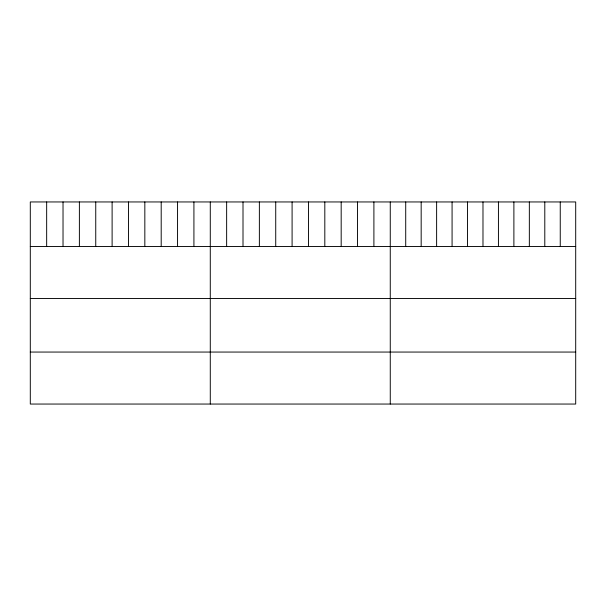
<?xml version="1.0" encoding="UTF-8"?>
<svg xmlns="http://www.w3.org/2000/svg" width="606" height="606" viewBox="0 0 606 606"><rect width="100%" height="100%" fill="white"/><g stroke="black" fill="none" stroke-linecap="round" stroke-linejoin="round"><path stroke-width="0.91" d="M575.7 246.498L575.7 404.05L30.3 404.05L30.3 201.95L575.7 201.95L575.7 246.498L30.3 246.498M30.3 298.485L575.7 298.485M30.3 352.056L575.7 352.056M560.247 201.95L560.247 246.498M544.794 201.95L544.794 246.498M529.341 201.95L529.341 246.498M513.888 201.95L513.888 246.498M498.435 201.95L498.435 246.498M482.982 201.95L482.982 246.498M467.529 201.95L467.529 246.498M452.076 201.95L452.076 246.498M436.623 201.95L436.623 246.498M421.17 201.95L421.17 246.498M405.717 201.95L405.717 246.498M390.264 201.95L390.264 404.05M373.902 201.95L373.902 246.498M357.54 201.95L357.54 246.498M341.178 201.95L341.178 246.498M324.816 201.95L324.816 246.498M308.454 201.95L308.454 246.498M292.092 201.95L292.092 246.498M275.73 201.95L275.73 246.498M259.368 201.95L259.368 246.498M243.006 201.95L243.006 246.498M226.644 201.95L226.644 246.498M210.282 201.95L210.282 404.05M193.92 201.95L193.92 246.498M177.558 201.95L177.558 246.498M161.196 201.95L161.196 246.498M144.834 201.95L144.834 246.498M128.472 201.95L128.472 246.498M112.11 201.95L112.11 246.498M95.748 201.95L95.748 246.498M79.386 201.95L79.386 246.498M63.024 201.95L63.024 246.498M46.662 201.95L46.662 246.498"/></g></svg>
